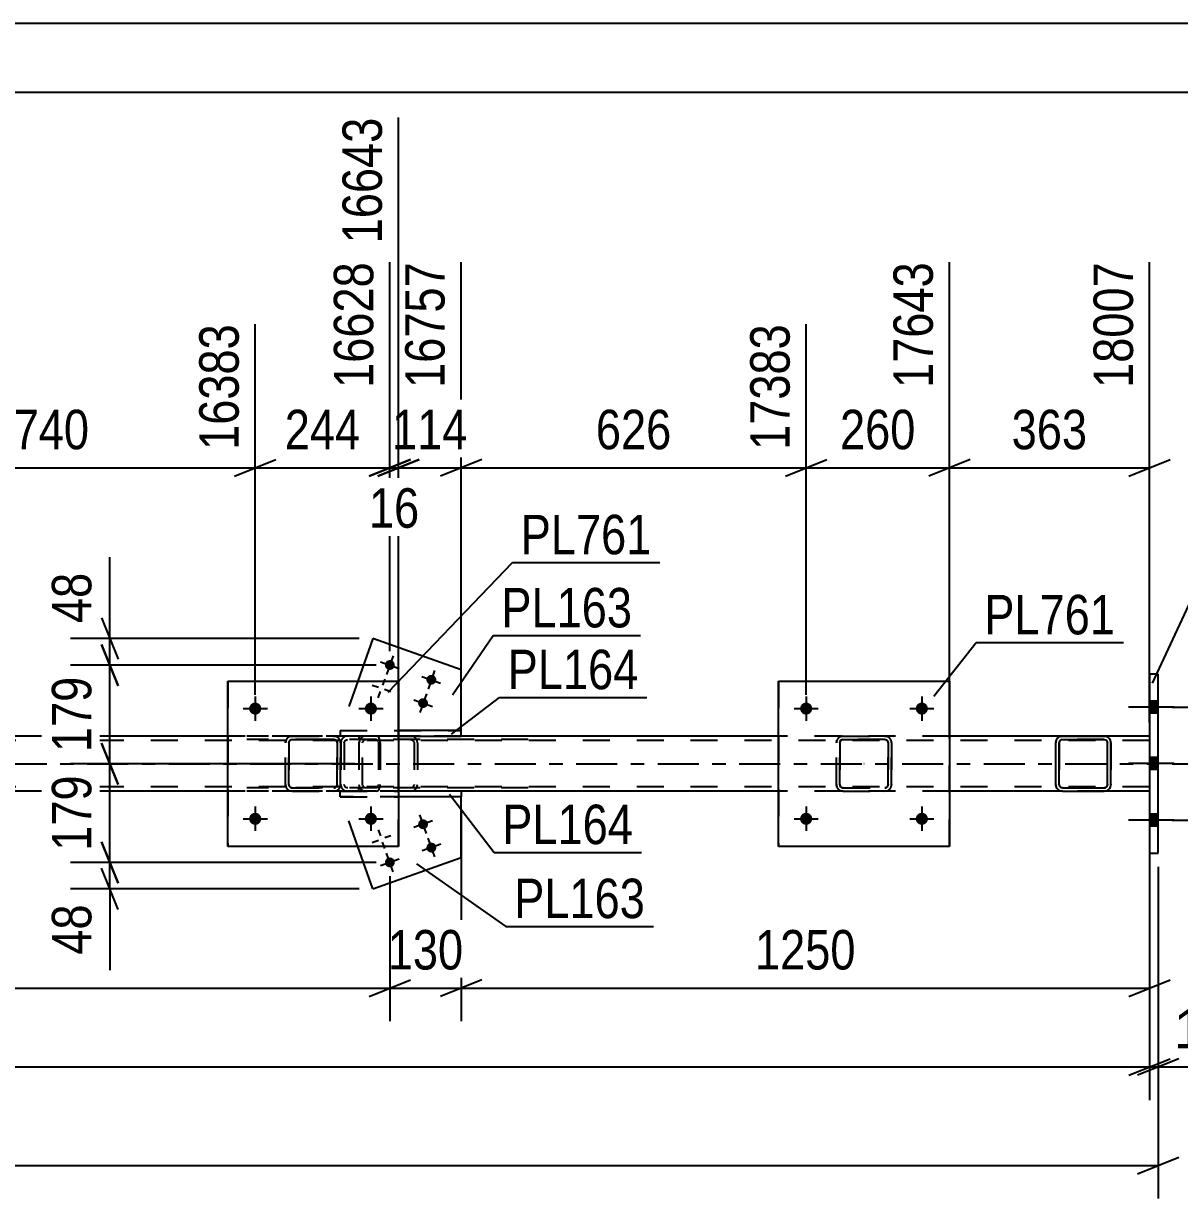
# Model space of a CAD drawing. Header units: millimetres. Extents: x 0 to 841, y 0 to 594.
# Drawn here: x 686.5 to 770.4, y 508.7 to 594 of the extents above; entities that cross this region are included whole.
import ezdxf

# ---------------------------------------------------------------- set-up
doc = ezdxf.new("R2010")
doc.units = ezdxf.units.MM
doc.linetypes.add('DXK_LINE_DOT2', pattern=[3.9198, 1.9599, -1.9599])
doc.linetypes.add('DXK_LINE_DOT3', pattern=[5.9187, 2.979, -0.9799, 0.9799, -0.9799])
doc.styles.add('Arial', font='ARIAL.TTF', dxfattribs={"height": 0.2})
doc.styles.add('Arial Narrow', font='ARIALN.TTF', dxfattribs={"height": 0.2})

# ---------------------------------------------------------------- blocks, each defined once
blk = doc.blocks.new('Unknown-318892572-1113')
at = {"color": 5, "linetype": 'Continuous'}
for p, q in [((841, 594), (0, 594)), ((836, 589), (5, 589))]:
    blk.add_line(p, q, dxfattribs=at)
blk = doc.blocks.new('Part-318892572-6571 - 6435')
at = {"color": 7, "linetype": 'DXK_LINE_DOT2'}
for p, q in [((712.133, 542.25), (702.728, 542.25)), ((712.133, 542.01), (702.728, 542.01)), ((709.567, 541.906), (709.539, 541.77)), ((709.577, 541.954), (709.567, 541.906)), ((709.791, 541.77), (709.81, 541.862)), ((709.81, 541.862), (709.864, 541.94)), ((710.042, 542.25), (709.85, 542.213)), ((709.864, 541.94), (709.946, 541.992)), ((709.946, 541.992), (710.042, 542.01)), ((710.857, 542.25), (710.857, 542.01)), ((712.237, 542.213), (712.133, 542.25)), ((712.133, 542.01), (712.185, 541.992)), ((712.185, 541.992), (712.229, 541.94)), ((712.229, 541.94), (712.258, 541.862)), ((712.325, 542.109), (712.237, 542.213)), ((712.258, 541.862), (712.269, 541.77)), ((712.383, 541.954), (712.325, 542.109)), ((712.404, 541.77), (712.383, 541.954)), ((709.539, 541.77), (709.539, 538.73)), ((709.791, 541.77), (709.791, 538.73)), ((712.269, 541.77), (712.269, 538.73)), ((712.404, 541.77), (712.404, 538.73)), ((712.133, 538.49), (702.728, 538.49)), ((709.539, 538.73), (709.577, 538.546)), ((709.81, 538.638), (709.791, 538.73)), ((709.864, 538.56), (709.81, 538.638)), ((709.946, 538.508), (709.864, 538.56)), ((710.042, 538.49), (709.946, 538.508)), ((710.857, 538.25), (710.857, 538.49)), ((712.185, 538.508), (712.133, 538.49)), ((712.229, 538.56), (712.185, 538.508)), ((712.258, 538.638), (712.229, 538.56)), ((712.269, 538.73), (712.258, 538.638)), ((712.325, 538.39), (712.383, 538.546)), ((712.383, 538.546), (712.404, 538.73)), ((712.133, 538.25), (702.728, 538.25)), ((709.85, 538.286), (710.042, 538.25)), ((712.133, 538.25), (712.237, 538.286)), ((712.237, 538.286), (712.325, 538.39))]:
    blk.add_line(p, q, dxfattribs=at)
for centre, start, end in [((710.027, 541.755), 111.1941, 156.15059), ((710.027, 538.745), 203.84941, 248.8059)]:
    blk.add_arc(centre, 0.492, start, end, dxfattribs=at)
blk = doc.blocks.new('Part-318892572-6577 - 6435')
at = {"color": 7, "linetype": 'DXK_LINE_DOT2'}
for p, q in [((710.886, 541.906), (710.857, 541.77)), ((710.896, 541.954), (710.886, 541.906)), ((711.112, 541.77), (711.132, 541.862)), ((711.132, 541.862), (711.187, 541.94)), ((711.368, 542.25), (711.172, 542.213)), ((711.187, 541.94), (711.27, 541.992)), ((711.27, 541.992), (711.368, 542.01)), ((723.144, 542.25), (711.368, 542.25)), ((723.144, 542.01), (711.368, 542.01)), ((714.798, 542.213), (714.603, 542.25)), ((714.603, 542.01), (714.701, 541.992)), ((714.701, 541.992), (714.784, 541.94)), ((714.784, 541.94), (714.839, 541.862)), ((714.839, 541.862), (714.858, 541.77)), ((715.085, 541.906), (715.075, 541.954)), ((715.114, 541.77), (715.085, 541.906)), ((710.857, 541.77), (710.857, 538.73)), ((711.112, 538.73), (711.112, 541.77)), ((714.858, 541.77), (714.858, 538.73)), ((715.114, 541.77), (715.114, 538.73)), ((710.857, 538.73), (710.896, 538.546)), ((711.132, 538.638), (711.112, 538.73)), ((711.187, 538.56), (711.132, 538.638)), ((711.27, 538.508), (711.187, 538.56)), ((711.368, 538.49), (711.27, 538.508)), ((723.144, 538.49), (711.368, 538.49)), ((714.701, 538.508), (714.603, 538.49)), ((714.784, 538.56), (714.701, 538.508)), ((714.839, 538.638), (714.784, 538.56)), ((714.858, 538.73), (714.839, 538.638)), ((715.075, 538.546), (715.096, 538.645)), ((715.096, 538.645), (715.114, 538.73)), ((711.172, 538.286), (711.368, 538.25)), ((723.144, 538.25), (711.368, 538.25)), ((714.603, 538.25), (714.798, 538.286))]:
    blk.add_line(p, q, dxfattribs=at)
for centre, start, end in [((711.348, 541.749), 110.75832, 155.68004), ((714.622, 541.749), 24.31996, 69.24168), ((711.348, 538.751), 204.31996, 249.24168), ((714.622, 538.751), 290.75832, 335.68004)]:
    blk.add_arc(centre, 0.496, start, end, dxfattribs=at)
blk = doc.blocks.new('Part-318892572-6578 - 6435')
at = {"color": 7, "linetype": 'DXK_LINE_DOT2'}
for p, q in [((745.525, 541.77), (745.562, 541.954)), ((745.566, 541.953), (745.53, 541.769)), ((745.783, 541.862), (745.765, 541.77)), ((745.77, 541.769), (745.788, 541.861)), ((745.835, 541.94), (745.783, 541.862)), ((745.788, 541.861), (745.84, 541.939)), ((745.821, 542.213), (746.005, 542.25)), ((746.01, 542.249), (745.826, 542.212)), ((745.913, 541.992), (745.835, 541.94)), ((745.84, 541.939), (745.918, 541.991)), ((746.005, 542.01), (745.913, 541.992)), ((745.918, 541.991), (746.01, 542.009)), ((746.01, 542.249), (746.005, 542.25)), ((746.005, 542.25), (749.045, 542.25)), ((746.005, 542.01), (746.01, 542.009)), ((749.045, 542.01), (746.005, 542.01)), ((746.01, 542.249), (749.05, 542.249)), ((746.01, 542.009), (749.05, 542.009)), ((749.045, 542.25), (749.05, 542.249)), ((749.045, 542.25), (749.229, 542.213)), ((749.05, 542.009), (749.045, 542.01)), ((749.137, 541.992), (749.045, 542.01)), ((749.233, 542.212), (749.05, 542.249)), ((749.05, 542.009), (749.142, 541.991)), ((749.137, 541.992), (749.142, 541.991)), ((749.215, 541.94), (749.137, 541.992)), ((749.142, 541.991), (749.219, 541.939)), ((749.267, 541.862), (749.215, 541.94)), ((749.219, 541.939), (749.272, 541.861)), ((749.285, 541.77), (749.267, 541.862)), ((749.272, 541.861), (749.29, 541.769)), ((749.489, 541.954), (749.525, 541.77)), ((749.53, 541.769), (749.493, 541.953)), ((745.525, 541.77), (745.53, 541.769)), ((745.525, 538.73), (745.525, 541.77)), ((745.53, 538.729), (745.53, 541.769)), ((745.77, 541.769), (745.765, 541.77)), ((745.765, 541.77), (745.765, 538.73)), ((745.77, 538.729), (745.77, 541.769)), ((749.29, 541.769), (749.285, 541.77)), ((749.285, 541.77), (749.285, 538.73)), ((749.29, 538.729), (749.29, 541.769)), ((749.53, 541.769), (749.525, 541.77)), ((749.525, 541.77), (749.525, 538.73)), ((749.53, 538.729), (749.53, 541.769)), ((745.53, 538.729), (745.525, 538.73)), ((745.562, 538.546), (745.525, 538.73)), ((745.53, 538.729), (745.566, 538.545)), ((745.765, 538.73), (745.77, 538.729)), ((745.765, 538.73), (745.783, 538.638)), ((745.788, 538.637), (745.77, 538.729)), ((745.783, 538.638), (745.835, 538.56)), ((745.84, 538.559), (745.788, 538.637)), ((745.835, 538.56), (745.913, 538.508)), ((745.918, 538.507), (745.84, 538.559)), ((745.913, 538.508), (746.005, 538.49)), ((746.01, 538.489), (745.918, 538.507)), ((746.01, 538.489), (746.005, 538.49)), ((746.005, 538.49), (749.045, 538.49)), ((746.01, 538.489), (749.05, 538.489)), ((749.045, 538.49), (749.137, 538.508)), ((749.045, 538.49), (749.05, 538.489)), ((749.142, 538.507), (749.05, 538.489)), ((749.137, 538.508), (749.215, 538.56)), ((749.219, 538.559), (749.142, 538.507)), ((749.215, 538.56), (749.267, 538.638)), ((749.272, 538.637), (749.219, 538.559)), ((749.267, 538.638), (749.285, 538.73)), ((749.29, 538.729), (749.272, 538.637)), ((749.285, 538.73), (749.29, 538.729)), ((749.525, 538.73), (749.489, 538.546)), ((749.493, 538.545), (749.53, 538.729)), ((749.525, 538.73), (749.53, 538.729)), ((745.821, 538.286), (745.826, 538.285)), ((746.005, 538.25), (745.821, 538.286)), ((745.826, 538.285), (746.01, 538.249)), ((746.01, 538.249), (746.005, 538.25)), ((746.005, 538.25), (749.045, 538.25)), ((746.01, 538.249), (749.05, 538.249)), ((749.229, 538.286), (749.045, 538.25)), ((749.045, 538.25), (749.05, 538.249)), ((749.05, 538.249), (749.233, 538.285))]:
    blk.add_line(p, q, dxfattribs=at)
at = {"color": 7, "linetype": 'DXK_LINE_DOT3'}
blk.add_line((747.533, 540.248), (747.522, 540.251), dxfattribs=at)
at = {"color": 7, "linetype": 'DXK_LINE_DOT2'}
for centre, start, end in [((746.005, 541.77), 112.5, 157.5), ((746.01, 541.769), 112.5, 157.5), ((749.045, 541.77), 22.5, 67.49999), ((749.05, 541.769), 22.5, 67.49999), ((746.005, 538.73), 202.5, 247.49999), ((746.01, 538.729), 202.5, 247.49999), ((749.045, 538.73), 292.5, 337.5), ((749.05, 538.729), 292.5, 337.5)]:
    blk.add_arc(centre, 0.48, start, end, dxfattribs=at)
blk = doc.blocks.new('Part-318892572-6699 - 6435')
at = {"color": 7, "linetype": 'DXK_LINE_DOT2'}
for p, q in [((709.499, 537.85), (709.499, 538.25)), ((709.499, 538.25), (713.725, 538.25)), ((709.499, 537.85), (713.725, 537.85))]:
    blk.add_line(p, q, dxfattribs=at)
at = {"color": 2, "linetype": 'Continuous'}
for p, q in [((718.281, 538.25), (713.725, 538.25)), ((718.281, 537.85), (713.725, 537.85)), ((718.281, 538.25), (718.281, 537.85))]:
    blk.add_line(p, q, dxfattribs=at)
blk = doc.blocks.new('Bolt-318892572-6461 - 6435')
at = {"linetype": 'Continuous'}
for points in [[(742.89, 544.25), (742.9, 544.341), (742.928, 544.429), (742.974, 544.508), (743.036, 544.577), (743.11, 544.631), (743.194, 544.668), (743.284, 544.687), (743.376, 544.687), (743.466, 544.668), (743.55, 544.631), (743.624, 544.577), (743.686, 544.508), (743.732, 544.429), (743.76, 544.341), (743.77, 544.25), (743.76, 544.158), (743.732, 544.071), (743.686, 543.991), (743.624, 543.923), (743.55, 543.869), (743.466, 543.831), (743.376, 543.812), (743.284, 543.812), (743.194, 543.831), (743.11, 543.869), (743.035, 543.923), (742.974, 543.991), (742.928, 544.071), (742.9, 544.158)], [(751.29, 544.25), (751.3, 544.341), (751.328, 544.429), (751.374, 544.508), (751.436, 544.577), (751.51, 544.631), (751.594, 544.668), (751.684, 544.687), (751.776, 544.687), (751.866, 544.668), (751.95, 544.631), (752.024, 544.577), (752.086, 544.508), (752.132, 544.429), (752.16, 544.341), (752.17, 544.25), (752.16, 544.158), (752.132, 544.071), (752.086, 543.991), (752.024, 543.923), (751.95, 543.869), (751.866, 543.831), (751.776, 543.812), (751.684, 543.812), (751.594, 543.831), (751.51, 543.869), (751.435, 543.923), (751.374, 543.991), (751.328, 544.071), (751.3, 544.158)]]:
    blk.add_hatch(color=1, dxfattribs=at).paths.add_polyline_path(points)
at = {"color": 1, "linetype": 'Continuous'}
for p, q in [((743.33, 545.13), (743.33, 543.37)), ((751.73, 545.13), (751.73, 543.37)), ((742.45, 544.25), (744.21, 544.25)), ((750.85, 544.25), (752.61, 544.25))]:
    blk.add_line(p, q, dxfattribs=at)
blk = doc.blocks.new('Bolt-318892572-6462 - 6435')
at = {"linetype": 'Continuous'}
for points in [[(742.89, 536.25), (742.9, 536.341), (742.928, 536.429), (742.974, 536.508), (743.036, 536.577), (743.11, 536.631), (743.194, 536.668), (743.284, 536.687), (743.376, 536.687), (743.466, 536.668), (743.55, 536.631), (743.624, 536.577), (743.686, 536.508), (743.732, 536.429), (743.76, 536.341), (743.77, 536.25), (743.76, 536.158), (743.732, 536.071), (743.686, 535.991), (743.624, 535.923), (743.55, 535.869), (743.466, 535.831), (743.376, 535.812), (743.284, 535.812), (743.194, 535.831), (743.11, 535.869), (743.035, 535.923), (742.974, 535.991), (742.928, 536.071), (742.9, 536.158)], [(751.29, 536.25), (751.3, 536.341), (751.328, 536.429), (751.374, 536.508), (751.436, 536.577), (751.51, 536.631), (751.594, 536.668), (751.684, 536.687), (751.776, 536.687), (751.866, 536.668), (751.95, 536.631), (752.024, 536.577), (752.086, 536.508), (752.132, 536.429), (752.16, 536.341), (752.17, 536.25), (752.16, 536.158), (752.132, 536.071), (752.086, 535.991), (752.024, 535.923), (751.95, 535.869), (751.866, 535.831), (751.776, 535.812), (751.684, 535.812), (751.594, 535.831), (751.51, 535.869), (751.435, 535.923), (751.374, 535.991), (751.328, 536.071), (751.3, 536.158)]]:
    blk.add_hatch(color=1, dxfattribs=at).paths.add_polyline_path(points)
at = {"color": 1, "linetype": 'Continuous'}
for p, q in [((743.33, 537.13), (743.33, 535.37)), ((751.73, 537.13), (751.73, 535.37)), ((742.45, 536.25), (744.21, 536.25)), ((750.85, 536.25), (752.61, 536.25))]:
    blk.add_line(p, q, dxfattribs=at)
blk = doc.blocks.new('Bolt-318892572-6463 - 6435')
at = {"linetype": 'Continuous'}
for points in [[(702.885, 544.25), (702.894, 544.341), (702.923, 544.429), (702.969, 544.508), (703.03, 544.577), (703.105, 544.631), (703.189, 544.668), (703.279, 544.687), (703.371, 544.687), (703.461, 544.668), (703.545, 544.631), (703.619, 544.577), (703.681, 544.508), (703.727, 544.429), (703.755, 544.341), (703.765, 544.25), (703.755, 544.158), (703.727, 544.071), (703.681, 543.991), (703.619, 543.923), (703.545, 543.869), (703.461, 543.831), (703.371, 543.812), (703.279, 543.812), (703.189, 543.831), (703.105, 543.869), (703.03, 543.923), (702.969, 543.991), (702.923, 544.071), (702.894, 544.158)], [(711.285, 544.25), (711.294, 544.341), (711.323, 544.429), (711.369, 544.508), (711.43, 544.577), (711.505, 544.631), (711.589, 544.668), (711.679, 544.687), (711.771, 544.687), (711.861, 544.668), (711.945, 544.631), (712.019, 544.577), (712.081, 544.508), (712.127, 544.429), (712.155, 544.341), (712.165, 544.25), (712.155, 544.158), (712.127, 544.071), (712.081, 543.991), (712.019, 543.923), (711.945, 543.869), (711.861, 543.831), (711.771, 543.812), (711.679, 543.812), (711.589, 543.831), (711.505, 543.869), (711.43, 543.923), (711.369, 543.991), (711.323, 544.071), (711.294, 544.158)]]:
    blk.add_hatch(color=1, dxfattribs=at).paths.add_polyline_path(points)
at = {"color": 1, "linetype": 'Continuous'}
for p, q in [((703.325, 545.13), (703.325, 543.37)), ((711.725, 545.13), (711.725, 543.37)), ((702.445, 544.25), (704.205, 544.25)), ((710.845, 544.25), (712.605, 544.25))]:
    blk.add_line(p, q, dxfattribs=at)
blk = doc.blocks.new('Bolt-318892572-6464 - 6435')
at = {"linetype": 'Continuous'}
for points in [[(702.885, 536.25), (702.894, 536.341), (702.923, 536.429), (702.969, 536.508), (703.03, 536.577), (703.105, 536.631), (703.189, 536.668), (703.279, 536.687), (703.371, 536.687), (703.461, 536.668), (703.545, 536.631), (703.619, 536.577), (703.681, 536.508), (703.727, 536.429), (703.755, 536.341), (703.765, 536.25), (703.755, 536.158), (703.727, 536.071), (703.681, 535.991), (703.619, 535.923), (703.545, 535.869), (703.461, 535.831), (703.371, 535.812), (703.279, 535.812), (703.189, 535.831), (703.105, 535.869), (703.03, 535.923), (702.969, 535.991), (702.923, 536.071), (702.894, 536.158)], [(711.285, 536.25), (711.294, 536.341), (711.323, 536.429), (711.369, 536.508), (711.43, 536.577), (711.505, 536.631), (711.589, 536.668), (711.679, 536.687), (711.771, 536.687), (711.861, 536.668), (711.945, 536.631), (712.019, 536.577), (712.081, 536.508), (712.127, 536.429), (712.155, 536.341), (712.165, 536.25), (712.155, 536.158), (712.127, 536.071), (712.081, 535.991), (712.019, 535.923), (711.945, 535.869), (711.861, 535.831), (711.771, 535.812), (711.679, 535.812), (711.589, 535.831), (711.505, 535.869), (711.43, 535.923), (711.369, 535.991), (711.323, 536.071), (711.294, 536.158)]]:
    blk.add_hatch(color=1, dxfattribs=at).paths.add_polyline_path(points)
at = {"color": 1, "linetype": 'Continuous'}
for p, q in [((703.325, 537.13), (703.325, 535.37)), ((711.725, 537.13), (711.725, 535.37)), ((702.445, 536.25), (704.205, 536.25)), ((710.845, 536.25), (712.605, 536.25))]:
    blk.add_line(p, q, dxfattribs=at)
blk = doc.blocks.new('Bolt-318892572-6471 - 6435')
at = {"linetype": 'Continuous'}
for points in [[(768.902, 543.91), (768.902, 544.79), (768.262, 544.79), (768.262, 543.91)], [(768.902, 543.91), (768.902, 544.79), (768.262, 544.79), (768.262, 543.91)], [(768.902, 543.91), (768.902, 544.79), (768.262, 544.79), (768.262, 543.91)], [(768.902, 539.83), (768.902, 540.71), (768.262, 540.71), (768.262, 539.83)], [(768.902, 539.83), (768.902, 540.71), (768.262, 540.71), (768.262, 539.83)], [(768.902, 535.71), (768.902, 536.59), (768.262, 536.59), (768.262, 535.71)], [(768.902, 535.71), (768.902, 536.59), (768.262, 536.59), (768.262, 535.71)], [(768.902, 535.71), (768.902, 536.59), (768.262, 536.59), (768.262, 535.71)]]:
    blk.add_hatch(color=1, dxfattribs=at).paths.add_polyline_path(points)
at = {"color": 1, "linetype": 'Continuous'}
for p, q in [((768.902, 544.79), (768.262, 544.79)), ((768.902, 544.79), (768.262, 544.79)), ((768.902, 544.79), (768.262, 544.79)), ((770.062, 544.35), (766.742, 544.35)), ((770.062, 544.35), (766.742, 544.35)), ((770.062, 544.35), (766.742, 544.35)), ((768.902, 543.91), (768.262, 543.91)), ((768.902, 543.91), (768.262, 543.91)), ((768.902, 543.91), (768.262, 543.91)), ((770.062, 540.27), (766.742, 540.27)), ((770.062, 540.27), (766.742, 540.27)), ((768.902, 540.71), (768.262, 540.71)), ((768.902, 540.71), (768.262, 540.71)), ((768.902, 539.83), (768.262, 539.83)), ((768.902, 539.83), (768.262, 539.83)), ((770.062, 536.15), (766.742, 536.15)), ((770.062, 536.15), (766.742, 536.15)), ((770.062, 536.15), (766.742, 536.15)), ((768.902, 536.59), (768.262, 536.59)), ((768.902, 536.59), (768.262, 536.59)), ((768.902, 536.59), (768.262, 536.59)), ((768.902, 535.71), (768.262, 535.71)), ((768.902, 535.71), (768.262, 535.71)), ((768.902, 535.71), (768.262, 535.71))]:
    blk.add_line(p, q, dxfattribs=at)
blk = doc.blocks.new('Part-318892572-6485 - 6435')
at = {"color": 2, "linetype": 'Continuous'}
for p, q in [((761.452, 541.77), (761.489, 541.954)), ((761.494, 541.953), (761.457, 541.769)), ((761.697, 541.769), (761.716, 541.861)), ((761.716, 541.861), (761.768, 541.939)), ((761.749, 542.213), (761.932, 542.25)), ((761.937, 542.249), (761.754, 542.212)), ((761.768, 541.939), (761.846, 541.991)), ((761.846, 541.991), (761.937, 542.009)), ((761.937, 542.249), (761.932, 542.25)), ((761.932, 542.25), (764.972, 542.25)), ((761.937, 542.249), (764.977, 542.249)), ((761.937, 542.009), (764.977, 542.009)), ((764.972, 542.25), (764.977, 542.249)), ((764.972, 542.25), (764.977, 542.249)), ((765.161, 542.212), (764.977, 542.249)), ((764.977, 542.009), (765.069, 541.991)), ((765.142, 541.94), (765.064, 541.992)), ((765.069, 541.991), (765.147, 541.939)), ((765.194, 541.862), (765.142, 541.94)), ((765.147, 541.939), (765.199, 541.861)), ((765.212, 541.77), (765.194, 541.862)), ((765.199, 541.861), (765.217, 541.769)), ((765.457, 541.769), (765.421, 541.953)), ((761.452, 541.77), (761.457, 541.769)), ((761.453, 538.73), (761.452, 541.77)), ((761.457, 538.729), (761.457, 541.769)), ((761.697, 538.729), (761.697, 541.769)), ((765.212, 541.77), (765.217, 541.769)), ((765.212, 541.614), (765.212, 541.77)), ((765.213, 538.89), (765.212, 541.61)), ((765.217, 538.729), (765.217, 541.769)), ((765.457, 538.729), (765.457, 541.769)), ((761.457, 538.729), (761.453, 538.73)), ((761.489, 538.546), (761.453, 538.73)), ((761.457, 538.729), (761.494, 538.545)), ((761.716, 538.637), (761.697, 538.729)), ((761.768, 538.559), (761.716, 538.637)), ((761.846, 538.507), (761.768, 538.559)), ((761.937, 538.489), (761.846, 538.507)), ((761.933, 538.49), (764.973, 538.49)), ((761.937, 538.489), (764.977, 538.489)), ((764.973, 538.49), (765.064, 538.508)), ((764.973, 538.49), (764.977, 538.489)), ((765.069, 538.507), (764.977, 538.489)), ((765.064, 538.508), (765.142, 538.56)), ((765.147, 538.559), (765.069, 538.507)), ((765.142, 538.56), (765.194, 538.638)), ((765.199, 538.637), (765.147, 538.559)), ((765.194, 538.638), (765.213, 538.73)), ((765.217, 538.729), (765.199, 538.637)), ((765.213, 538.73), (765.213, 538.885)), ((765.213, 538.73), (765.217, 538.729)), ((765.421, 538.545), (765.457, 538.729)), ((761.749, 538.286), (761.754, 538.285)), ((761.754, 538.285), (761.749, 538.286)), ((761.754, 538.285), (761.937, 538.249)), ((761.937, 538.249), (764.977, 538.249)), ((764.977, 538.249), (765.161, 538.285))]:
    blk.add_line(p, q, dxfattribs=at)
at = {"color": 7, "linetype": 'DXK_LINE_DOT2'}
for p, q in [((761.711, 541.862), (761.692, 541.77)), ((761.763, 541.94), (761.711, 541.862)), ((761.841, 541.992), (761.763, 541.94)), ((761.932, 542.01), (761.841, 541.992)), ((761.932, 542.01), (761.937, 542.009)), ((764.972, 542.01), (761.932, 542.01)), ((764.977, 542.009), (764.972, 542.01)), ((764.977, 542.009), (764.972, 542.01)), ((764.977, 542.249), (765.156, 542.213)), ((765.064, 541.992), (765.069, 541.991)), ((765.416, 541.954), (765.452, 541.77)), ((761.697, 541.769), (761.692, 541.77)), ((761.692, 541.77), (761.693, 538.73)), ((765.212, 541.61), (765.212, 541.614)), ((765.457, 541.769), (765.452, 541.77)), ((765.452, 541.77), (765.453, 538.73)), ((761.693, 538.73), (761.697, 538.729)), ((761.693, 538.73), (761.711, 538.638)), ((761.711, 538.638), (761.763, 538.56)), ((761.763, 538.56), (761.841, 538.508)), ((761.841, 538.508), (761.846, 538.507)), ((761.937, 538.489), (761.933, 538.49)), ((765.213, 538.885), (765.213, 538.89)), ((765.453, 538.73), (765.416, 538.546)), ((765.453, 538.73), (765.457, 538.729)), ((761.933, 538.25), (761.754, 538.285)), ((761.937, 538.249), (761.933, 538.25)), ((761.933, 538.25), (764.973, 538.25)), ((765.156, 538.286), (764.973, 538.25)), ((764.973, 538.25), (764.977, 538.249))]:
    blk.add_line(p, q, dxfattribs=at)
at = {"color": 2, "linetype": 'Continuous'}
for centre, start, end in [((761.932, 541.77), 112.50065, 157.50065), ((761.937, 541.769), 112.50065, 157.50065), ((764.977, 541.769), 22.50064, 67.50064), ((761.933, 538.73), 202.50064, 247.50064), ((761.937, 538.729), 202.50064, 247.50064), ((764.977, 538.729), 292.50065, 337.50065)]:
    blk.add_arc(centre, 0.48, start, end, dxfattribs=at)
at = {"color": 7, "linetype": 'DXK_LINE_DOT2'}
for centre, start, end in [((764.972, 541.77), 22.50064, 67.50064), ((764.973, 538.73), 292.50065, 337.50065)]:
    blk.add_arc(centre, 0.48, start, end, dxfattribs=at)
blk = doc.blocks.new('Part-318892572-6492 - 6435')
at = {"color": 7, "linetype": 'DXK_LINE_DOT2'}
for p, q in [((768.262, 541.93), (93.333, 541.93)), ((718.277, 542.25), (701.325, 542.25)), ((753.73, 542.25), (741.33, 542.25)), ((768.262, 542.25), (768.262, 538.25)), ((768.262, 538.57), (93.333, 538.57)), ((718.281, 538.25), (701.325, 538.25)), ((753.73, 538.25), (741.33, 538.25)), ((764.982, 538.25), (761.932, 538.25))]:
    blk.add_line(p, q, dxfattribs=at)
at = {"color": 2, "linetype": 'Continuous'}
for p, q in [((701.325, 542.25), (673.725, 542.25)), ((741.33, 542.25), (718.277, 542.25)), ((768.262, 542.25), (753.73, 542.25)), ((701.325, 538.25), (673.725, 538.25)), ((741.33, 538.25), (718.281, 538.25)), ((761.932, 538.25), (753.73, 538.25)), ((768.262, 538.25), (764.982, 538.25))]:
    blk.add_line(p, q, dxfattribs=at)
at = {"color": 7, "linetype": 'DXK_LINE_DOT3'}
blk.add_line((93.333, 540.25), (768.262, 540.25), dxfattribs=at)
blk = doc.blocks.new('Part-318892572-6715 - 6435')
at = {"color": 2, "linetype": 'Continuous'}
for p, q in [((711.868, 549.335), (710.774, 546.249)), ((718.277, 547.063), (711.868, 549.335)), ((718.277, 542.65), (718.277, 547.063))]:
    blk.add_line(p, q, dxfattribs=at)
at = {"color": 7, "linetype": 'DXK_LINE_DOT2'}
for p, q in [((710.774, 546.249), (709.498, 542.65)), ((709.498, 542.65), (718.277, 542.65))]:
    blk.add_line(p, q, dxfattribs=at)
blk = doc.blocks.new('Part-318892572-6565 - 6435')
at = {"color": 2, "linetype": 'Continuous'}
for p, q in [((768.902, 546.75), (768.262, 546.75)), ((768.262, 546.75), (768.262, 533.75)), ((768.902, 533.75), (768.902, 546.75)), ((768.262, 533.75), (768.902, 533.75))]:
    blk.add_line(p, q, dxfattribs=at)
blk = doc.blocks.new('Part-318892572-6600 - 6435')
at = {"color": 7, "linetype": 'DXK_LINE_DOT2'}
for p, q in [((705.52, 541.77), (705.556, 541.954)), ((705.561, 541.953), (705.525, 541.769)), ((705.778, 541.862), (705.76, 541.77)), ((705.765, 541.769), (705.783, 541.861)), ((705.83, 541.94), (705.778, 541.862)), ((705.783, 541.861), (705.835, 541.939)), ((705.816, 542.213), (706, 542.25)), ((706.005, 542.249), (705.821, 542.212)), ((705.908, 541.992), (705.83, 541.94)), ((705.835, 541.939), (705.913, 541.991)), ((706, 542.01), (705.908, 541.992)), ((705.913, 541.991), (706.005, 542.009)), ((706.005, 542.249), (706, 542.25)), ((706, 542.25), (709.04, 542.25)), ((706, 542.01), (706.005, 542.009)), ((709.04, 542.01), (706, 542.01)), ((706.005, 542.249), (709.045, 542.249)), ((706.005, 542.009), (709.045, 542.009)), ((709.04, 542.25), (709.045, 542.249)), ((709.04, 542.25), (709.224, 542.213)), ((709.045, 542.009), (709.04, 542.01)), ((709.132, 541.992), (709.04, 542.01)), ((709.228, 542.212), (709.045, 542.249)), ((709.045, 542.009), (709.136, 541.991)), ((709.132, 541.992), (709.136, 541.991)), ((709.21, 541.94), (709.132, 541.992)), ((709.136, 541.991), (709.214, 541.939)), ((709.262, 541.862), (709.21, 541.94)), ((709.214, 541.939), (709.266, 541.861)), ((709.28, 541.77), (709.262, 541.862)), ((709.266, 541.861), (709.285, 541.769)), ((709.483, 541.954), (709.52, 541.77)), ((709.525, 541.769), (709.488, 541.953)), ((705.52, 541.77), (705.525, 541.769)), ((705.52, 538.73), (705.52, 541.77)), ((705.525, 538.729), (705.525, 541.769)), ((705.765, 541.769), (705.76, 541.77)), ((705.76, 541.77), (705.76, 538.73)), ((705.765, 538.729), (705.765, 541.769)), ((709.285, 541.769), (709.28, 541.77)), ((709.28, 541.77), (709.28, 538.73)), ((709.285, 538.729), (709.285, 541.769)), ((709.525, 541.769), (709.52, 541.77)), ((709.52, 541.77), (709.52, 538.73)), ((709.525, 538.729), (709.525, 541.769)), ((705.525, 538.729), (705.52, 538.73)), ((705.556, 538.546), (705.52, 538.73)), ((705.525, 538.729), (705.561, 538.545)), ((705.76, 538.73), (705.765, 538.729)), ((705.76, 538.73), (705.778, 538.638)), ((705.783, 538.637), (705.765, 538.729)), ((705.778, 538.638), (705.83, 538.56)), ((705.835, 538.559), (705.783, 538.637)), ((705.83, 538.56), (705.908, 538.508)), ((705.913, 538.507), (705.835, 538.559)), ((705.908, 538.508), (706, 538.49)), ((706.005, 538.489), (705.913, 538.507)), ((706.005, 538.489), (706, 538.49)), ((706, 538.49), (709.04, 538.49)), ((706.005, 538.489), (709.045, 538.489)), ((709.04, 538.49), (709.132, 538.508)), ((709.04, 538.49), (709.045, 538.489)), ((709.136, 538.507), (709.045, 538.489)), ((709.132, 538.508), (709.21, 538.56)), ((709.214, 538.559), (709.136, 538.507)), ((709.21, 538.56), (709.262, 538.638)), ((709.266, 538.637), (709.214, 538.559)), ((709.262, 538.638), (709.28, 538.73)), ((709.285, 538.729), (709.266, 538.637)), ((709.28, 538.73), (709.285, 538.729)), ((709.52, 538.73), (709.483, 538.546)), ((709.488, 538.545), (709.525, 538.729)), ((709.52, 538.73), (709.525, 538.729)), ((705.816, 538.286), (705.821, 538.285)), ((706, 538.25), (705.816, 538.286)), ((705.821, 538.285), (706.005, 538.249)), ((706.005, 538.249), (706, 538.25)), ((706, 538.25), (709.04, 538.25)), ((706.005, 538.249), (709.045, 538.249)), ((709.224, 538.286), (709.04, 538.25)), ((709.04, 538.25), (709.045, 538.249)), ((709.045, 538.249), (709.228, 538.285))]:
    blk.add_line(p, q, dxfattribs=at)
at = {"color": 7, "linetype": 'DXK_LINE_DOT3'}
blk.add_line((707.528, 540.248), (707.517, 540.251), dxfattribs=at)
at = {"color": 7, "linetype": 'DXK_LINE_DOT2'}
for centre, start, end in [((706, 541.77), 112.5, 157.5), ((706.005, 541.769), 112.5, 157.5), ((709.04, 541.77), 22.5, 67.49999), ((709.045, 541.769), 22.5, 67.49999), ((706, 538.73), 202.5, 247.49999), ((706.005, 538.729), 202.5, 247.49999), ((709.04, 538.73), 292.5, 337.5), ((709.045, 538.729), 292.5, 337.5)]:
    blk.add_arc(centre, 0.48, start, end, dxfattribs=at)
blk = doc.blocks.new('Part-318892572-6605 - 6435')
at = {"color": 2, "linetype": 'Continuous'}
for p, q in [((701.325, 534.249), (701.325, 546.249)), ((701.325, 546.249), (701.325, 546.249)), ((701.325, 546.249), (713.725, 546.249)), ((713.725, 546.249), (713.725, 534.249)), ((701.325, 534.249), (701.325, 534.249)), ((713.725, 534.249), (701.325, 534.249))]:
    blk.add_line(p, q, dxfattribs=at)
at = {"color": 7, "linetype": 'DXK_LINE_DOT2'}
for p, q in [((701.325, 546.249), (701.325, 534.249)), ((701.325, 546.249), (701.325, 546.249)), ((713.725, 534.249), (713.725, 546.249)), ((701.325, 534.249), (701.325, 534.249))]:
    blk.add_line(p, q, dxfattribs=at)
blk = doc.blocks.new('Part-318892572-6651 - 6435')
at = {"color": 2, "linetype": 'Continuous'}
for p, q in [((741.33, 534.249), (741.33, 546.249)), ((741.33, 546.249), (741.33, 546.249)), ((741.33, 546.249), (753.73, 546.249)), ((753.73, 546.249), (753.73, 534.249)), ((741.33, 534.249), (741.33, 534.249)), ((753.73, 534.249), (741.33, 534.249))]:
    blk.add_line(p, q, dxfattribs=at)
at = {"color": 7, "linetype": 'DXK_LINE_DOT2'}
for p, q in [((741.33, 546.249), (741.33, 534.249)), ((741.33, 546.249), (741.33, 546.249)), ((753.73, 534.249), (753.73, 546.249)), ((741.33, 534.249), (741.33, 534.249))]:
    blk.add_line(p, q, dxfattribs=at)
blk = doc.blocks.new('Bolt-318892572-6694 - 6435')
at = {"linetype": 'Continuous'}
for points in [[(715.175, 535.73, -1), (715.854, 535.971, -1)], [(715.778, 534.034, -1), (716.456, 534.275, -1)], [(712.762, 532.963, -1), (713.44, 533.204, -1)]]:
    blk.add_hatch(color=1, dxfattribs=at).paths.add_polyline_path(points)
at = {"color": 1, "linetype": 'Continuous'}
for p, q in [((716.193, 536.092), (714.836, 535.61)), ((715.755, 535.172), (715.274, 536.529)), ((712.258, 535.459), (712.419, 535.007)), ((713.178, 535.021), (712.726, 534.86)), ((711.82, 534.539), (712.272, 534.7)), ((712.74, 534.102), (712.579, 534.553)), ((716.795, 534.395), (715.438, 533.913)), ((716.358, 533.476), (715.876, 534.833)), ((713.78, 533.325), (712.423, 532.843)), ((713.342, 532.405), (712.86, 533.762))]:
    blk.add_line(p, q, dxfattribs=at)
blk = doc.blocks.new('Part-318892572-6704 - 6435')
at = {"color": 7, "linetype": 'DXK_LINE_DOT2'}
for p in [(718.281, 537.85), (710.778, 534.249)]:
    blk.add_line(p, (709.499, 537.85), dxfattribs=at)
at = {"color": 2, "linetype": 'Continuous'}
for p, q in [((718.281, 533.437), (718.281, 537.85)), ((711.873, 531.162), (710.778, 534.249)), ((711.873, 531.162), (718.281, 533.437))]:
    blk.add_line(p, q, dxfattribs=at)
blk = doc.blocks.new('Bolt-318892572-6705 - 6435')
at = {"linetype": 'Continuous'}
for points in [[(713.436, 547.294, -1), (712.757, 547.535, -1)], [(716.452, 546.225, -1), (715.774, 546.465, -1)], [(715.851, 544.528, -1), (715.172, 544.769, -1)]]:
    blk.add_hatch(color=1, dxfattribs=at).paths.add_polyline_path(points)
at = {"color": 1, "linetype": 'Continuous'}
for p, q in [((713.337, 548.093), (712.856, 546.736)), ((712.418, 547.655), (713.775, 547.174)), ((716.353, 547.024), (715.872, 545.667)), ((712.736, 546.396), (712.576, 545.944)), ((715.434, 546.586), (716.791, 546.105)), ((711.817, 545.958), (712.269, 545.798)), ((712.255, 545.039), (712.415, 545.491)), ((713.174, 545.477), (712.722, 545.637)), ((715.752, 545.327), (715.271, 543.97)), ((714.833, 544.889), (716.19, 544.408))]:
    blk.add_line(p, q, dxfattribs=at)
blk = doc.blocks.new('Part-318892572-6710 - 6435')
at = {"color": 7, "linetype": 'DXK_LINE_DOT2'}
for p, q in [((709.498, 542.65), (709.498, 542.25)), ((709.498, 542.65), (713.725, 542.65)), ((713.725, 542.25), (709.498, 542.25))]:
    blk.add_line(p, q, dxfattribs=at)
at = {"color": 2, "linetype": 'Continuous'}
for p, q in [((718.277, 542.65), (713.725, 542.65)), ((713.725, 542.25), (718.277, 542.25)), ((718.277, 542.25), (718.277, 542.65))]:
    blk.add_line(p, q, dxfattribs=at)
blk = doc.blocks.new('StraightDimension-318892572-7505 - 6435')
at = {"color": 7, "linetype": 'Continuous'}
for p, q in [((718.281, 536.85), (718.281, 521.556)), ((768.262, 537.25), (768.262, 521.556)), ((719.781, 524.556), (716.781, 523.356)), ((718.281, 523.956), (768.262, 523.956)), ((766.762, 523.356), (769.762, 524.556))]:
    blk.add_line(p, q, dxfattribs=at)
at = {"color": 0}
blk.add_wipeout([(747.528, 524.706), (747.528, 528.906), (739.015, 528.906), (739.015, 524.706)], dxfattribs=at)
at = {"color": 3, "style": 'Arial Narrow'}
blk.add_text('1250', height=2.8633, dxfattribs=at).set_placement((739.615, 525.306))
blk = doc.blocks.new('StraightDimension-318892572-7513 - 6435')
at = {"color": 7, "linetype": 'Continuous'}
for p, q in [((718.281, 536.85), (718.281, 521.556)), ((713.101, 532.084), (713.101, 521.556)), ((711.601, 523.356), (714.601, 524.556)), ((713.101, 523.956), (718.281, 523.956)), ((719.781, 524.556), (716.781, 523.356))]:
    blk.add_line(p, q, dxfattribs=at)
at = {"color": 0}
blk.add_wipeout([(719.034, 524.706), (719.034, 528.906), (712.349, 528.906), (712.349, 524.706)], dxfattribs=at)
at = {"color": 3, "style": 'Arial Narrow'}
blk.add_text('130', height=2.8633, dxfattribs=at).set_placement((712.949, 525.306))
blk = doc.blocks.new('StraightDimension-318892572-15256 - 6435')
at = {"color": 7, "linetype": 'Continuous'}
for p, q in [((781.349, 541.75), (782.549, 538.75)), ((769.902, 540.25), (784.349, 540.25)), ((781.949, 536.15), (781.949, 540.25)), ((782.549, 534.65), (781.349, 537.65)), ((769.902, 536.15), (784.349, 536.15)), ((781.949, 536.15), (781.949, 528.415)), ((781.949, 536.15), (781.949, 528.415))]:
    blk.add_line(p, q, dxfattribs=at)
at = {"color": 0}
blk.add_wipeout([(781.199, 535.625), (776.999, 535.625), (776.999, 528.94), (781.199, 528.94)], dxfattribs=at)
at = {"color": 3, "style": 'Arial Narrow'}
blk.add_text('103', height=2.8633, rotation=90.00021, dxfattribs=at).set_placement((780.599, 529.54))
blk = doc.blocks.new('StraightDimension-318892572-7549 - 6435')
at = {"color": 7, "linetype": 'Continuous'}
for p, q in [((692.773, 549.335), (692.773, 555.241)), ((692.773, 549.335), (692.773, 555.241)), ((692.173, 550.835), (693.373, 547.835)), ((710.868, 549.335), (689.923, 549.335)), ((693.373, 545.914), (692.173, 548.914)), ((692.773, 547.414), (692.773, 549.335)), ((712.097, 547.414), (689.923, 547.414))]:
    blk.add_line(p, q, dxfattribs=at)
at = {"color": 0}
blk.add_wipeout([(692.023, 554.716), (687.823, 554.716), (687.823, 549.86), (692.023, 549.86)], dxfattribs=at)
at = {"color": 3, "style": 'Arial Narrow'}
blk.add_text('48', height=2.8633, rotation=90.00021, dxfattribs=at).set_placement((691.423, 550.46))
blk = doc.blocks.new('StraightDimension-318892572-7576 - 6435')
at = {"color": 7, "linetype": 'Continuous'}
for p, q in [((692.173, 534.584), (693.373, 531.584)), ((712.101, 533.084), (689.923, 533.084)), ((693.373, 529.662), (692.173, 532.662)), ((692.773, 531.162), (692.773, 533.084)), ((710.873, 531.162), (689.923, 531.162)), ((692.773, 531.162), (692.773, 525.256)), ((692.773, 531.162), (692.773, 525.256))]:
    blk.add_line(p, q, dxfattribs=at)
at = {"color": 0}
blk.add_wipeout([(692.023, 530.637), (687.823, 530.637), (687.823, 525.781), (692.023, 525.781)], dxfattribs=at)
at = {"color": 3, "style": 'Arial Narrow'}
blk.add_text('48', height=2.8633, rotation=90.00021, dxfattribs=at).set_placement((691.423, 526.381))
blk = doc.blocks.new('StraightDimension-318892572-12562 - 6435')
at = {"color": 7, "linetype": 'Continuous'}
for p, q in [((713.097, 548.414), (713.097, 576.678)), ((703.327, 545.25), (703.327, 572.178)), ((701.827, 561.137), (704.827, 562.337)), ((714.597, 562.337), (711.597, 561.137)), ((703.327, 561.737), (713.097, 561.737))]:
    blk.add_line(p, q, dxfattribs=at)
at = {"color": 0}
blk.add_wipeout([(711.554, 562.487), (711.554, 566.687), (704.87, 566.687), (704.87, 562.487)], dxfattribs=at)
at = {"color": 3, "style": 'Arial Narrow'}
blk.add_text('244', height=2.8633, dxfattribs=at).set_placement((705.47, 563.087))
at = {"color": 0, "linetype": 'Continuous'}
blk.add_wipeout([(712.497, 577.278), (708.297, 577.278), (708.297, 566.937), (712.497, 566.937)], dxfattribs=at)
at = {"color": 3, "linetype": 'Continuous', "style": 'Arial Narrow'}
blk.add_text('16628', height=2.8633, rotation=90.00021, dxfattribs=at).set_placement((711.897, 567.537))
blk = doc.blocks.new('StraightDimension-318892572-6740 - 6435')
at = {"color": 7, "linetype": 'Continuous'}
for p, q in [((768.902, 532.75), (768.902, 508.676)), ((767.402, 510.476), (770.402, 511.676)), ((58.86, 511.076), (768.902, 511.076))]:
    blk.add_line(p, q, dxfattribs=at)
blk = doc.blocks.new('StraightDimension-318892572-6857 - 6435')
at = {"color": 7, "linetype": 'Continuous'}
for p, q in [((768.262, 532.75), (768.262, 515.828)), ((768.902, 532.75), (768.902, 515.828)), ((766.762, 517.628), (769.762, 518.828)), ((770.402, 518.828), (767.402, 517.628)), ((768.262, 518.228), (768.902, 518.228)), ((768.902, 518.228), (775.599, 518.228)), ((768.902, 518.228), (775.599, 518.228))]:
    blk.add_line(p, q, dxfattribs=at)
at = {"color": 0}
blk.add_wipeout([(775.074, 518.978), (775.074, 523.178), (769.427, 523.178), (769.427, 518.978)], dxfattribs=at)
at = {"color": 3, "style": 'Arial'}
blk.add_text('16', height=2.8652, dxfattribs=at).set_placement((770.027, 519.578))
blk = doc.blocks.new('StraightDimension-318892572-6867 - 6435')
at = {"color": 7, "linetype": 'Continuous'}
for p, q in [((768.262, 532.75), (768.262, 515.828)), ((766.762, 517.628), (769.762, 518.828)), ((59.5, 518.228), (768.262, 518.228))]:
    blk.add_line(p, q, dxfattribs=at)
blk = doc.blocks.new('StraightDimension-318892572-7521 - 6435')
at = {"color": 7, "linetype": 'Continuous'}
for p, q in [((713.101, 532.084), (713.101, 521.556)), ((59.5, 523.956), (713.101, 523.956)), ((711.601, 523.356), (714.601, 524.556))]:
    blk.add_line(p, q, dxfattribs=at)
blk = doc.blocks.new('StraightDimension-318892572-7532 - 6435')
at = {"color": 7, "linetype": 'Continuous'}
for p, q in [((692.173, 541.75), (693.373, 538.75)), ((710.565, 540.25), (689.923, 540.25)), ((692.773, 533.084), (692.773, 540.25)), ((693.373, 531.584), (692.173, 534.584)), ((712.101, 533.084), (689.923, 533.084))]:
    blk.add_line(p, q, dxfattribs=at)
at = {"color": 0}
blk.add_wipeout([(692.023, 540.009), (687.823, 540.009), (687.823, 533.325), (692.023, 533.325)], dxfattribs=at)
at = {"color": 3, "style": 'Arial Narrow'}
blk.add_text('179', height=2.8633, rotation=90.00021, dxfattribs=at).set_placement((691.423, 533.925))
blk = doc.blocks.new('StraightDimension-318892572-7559 - 6435')
at = {"color": 7, "linetype": 'Continuous'}
for p, q in [((692.173, 548.914), (693.373, 545.914)), ((712.097, 547.414), (689.923, 547.414)), ((692.773, 540.25), (692.773, 547.414)), ((693.373, 538.75), (692.173, 541.75)), ((710.565, 540.25), (689.923, 540.25))]:
    blk.add_line(p, q, dxfattribs=at)
at = {"color": 0}
blk.add_wipeout([(692.023, 547.174), (687.823, 547.174), (687.823, 540.49), (692.023, 540.49)], dxfattribs=at)
at = {"color": 3, "style": 'Arial Narrow'}
blk.add_text('179', height=2.8633, rotation=90.00021, dxfattribs=at).set_placement((691.423, 541.09))
blk = doc.blocks.new('StraightDimension-318892572-12557 - 6435')
at = {"color": 7, "linetype": 'Continuous'}
for p, q in [((753.73, 543.25), (753.73, 576.678)), ((768.262, 543.25), (768.262, 576.678)), ((755.23, 562.337), (752.23, 561.137)), ((766.762, 561.137), (769.762, 562.337)), ((753.73, 561.737), (768.262, 561.737))]:
    blk.add_line(p, q, dxfattribs=at)
at = {"color": 0}
blk.add_wipeout([(764.338, 562.487), (764.338, 566.687), (757.654, 566.687), (757.654, 562.487)], dxfattribs=at)
at = {"color": 3, "style": 'Arial Narrow'}
blk.add_text('363', height=2.8633, dxfattribs=at).set_placement((758.254, 563.087))
at = {"color": 0, "linetype": 'Continuous'}
blk.add_wipeout([(767.662, 577.278), (763.462, 577.278), (763.462, 566.937), (767.662, 566.937)], dxfattribs=at)
at = {"color": 3, "linetype": 'Continuous', "style": 'Arial Narrow'}
blk.add_text('18007', height=2.8633, rotation=90.00021, dxfattribs=at).set_placement((767.062, 567.537))
blk = doc.blocks.new('StraightDimension-318892572-12558 - 6435')
at = {"color": 7, "linetype": 'Continuous'}
for p, q in [((753.73, 543.25), (753.73, 576.678)), ((743.331, 545.25), (743.331, 572.178)), ((741.831, 561.137), (744.831, 562.337)), ((755.23, 562.337), (752.23, 561.137)), ((743.331, 561.737), (753.73, 561.737))]:
    blk.add_line(p, q, dxfattribs=at)
at = {"color": 0}
blk.add_wipeout([(751.872, 562.487), (751.872, 566.687), (745.188, 566.687), (745.188, 562.487)], dxfattribs=at)
at = {"color": 3, "style": 'Arial Narrow'}
blk.add_text('260', height=2.8633, dxfattribs=at).set_placement((745.788, 563.087))
at = {"color": 0, "linetype": 'Continuous'}
blk.add_wipeout([(753.13, 577.278), (748.93, 577.278), (748.93, 566.937), (753.13, 566.937)], dxfattribs=at)
at = {"color": 3, "linetype": 'Continuous', "style": 'Arial Narrow'}
blk.add_text('17643', height=2.8633, rotation=90.00021, dxfattribs=at).set_placement((752.53, 567.537))
blk = doc.blocks.new('StraightDimension-318892572-12559 - 6435')
at = {"color": 7, "linetype": 'Continuous'}
for p, q in [((718.277, 543.65), (718.277, 576.678)), ((743.331, 545.25), (743.331, 572.178)), ((719.777, 562.337), (716.777, 561.137)), ((741.831, 561.137), (744.831, 562.337)), ((718.277, 561.737), (743.331, 561.737))]:
    blk.add_line(p, q, dxfattribs=at)
at = {"color": 0}
blk.add_wipeout([(734.146, 562.487), (734.146, 566.687), (727.462, 566.687), (727.462, 562.487)], dxfattribs=at)
at = {"color": 3, "style": 'Arial Narrow'}
blk.add_text('626', height=2.8633, dxfattribs=at).set_placement((728.062, 563.087))
at = {"color": 0, "linetype": 'Continuous'}
blk.add_wipeout([(742.731, 572.778), (738.531, 572.778), (738.531, 562.437), (742.731, 562.437)], dxfattribs=at)
at = {"color": 3, "linetype": 'Continuous', "style": 'Arial Narrow'}
blk.add_text('17383', height=2.8633, rotation=90.00021, dxfattribs=at).set_placement((742.131, 563.037))
blk = doc.blocks.new('StraightDimension-318892572-12560 - 6435')
at = {"color": 7, "linetype": 'Continuous'}
for p, q in [((713.725, 543.25), (713.725, 587.178)), ((718.277, 543.65), (718.277, 576.678)), ((712.225, 561.137), (715.225, 562.337)), ((719.777, 562.337), (716.777, 561.137)), ((713.725, 561.737), (718.277, 561.737))]:
    blk.add_line(p, q, dxfattribs=at)
at = {"color": 0}
blk.add_wipeout([(719.343, 562.487), (719.343, 566.687), (712.659, 566.687), (712.659, 562.487)], dxfattribs=at)
at = {"color": 3, "style": 'Arial Narrow'}
blk.add_text('114', height=2.8633, dxfattribs=at).set_placement((713.259, 563.087))
at = {"color": 0, "linetype": 'Continuous'}
blk.add_wipeout([(717.677, 577.278), (713.477, 577.278), (713.477, 566.937), (717.677, 566.937)], dxfattribs=at)
at = {"color": 3, "linetype": 'Continuous', "style": 'Arial Narrow'}
blk.add_text('16757', height=2.8633, rotation=90.00021, dxfattribs=at).set_placement((717.077, 567.537))
blk = doc.blocks.new('StraightDimension-318892572-12561 - 6435')
at = {"color": 7, "linetype": 'Continuous'}
for p, q in [((713.725, 543.25), (713.725, 587.178)), ((713.097, 548.414), (713.097, 576.678)), ((711.597, 561.137), (714.597, 562.337)), ((715.225, 562.337), (712.225, 561.137)), ((713.097, 561.737), (713.725, 561.737))]:
    blk.add_line(p, q, dxfattribs=at)
at = {"color": 0, "linetype": 'Continuous'}
blk.add_wipeout([(713.125, 587.778), (708.925, 587.778), (708.925, 577.437), (713.125, 577.437)], dxfattribs=at)
at = {"color": 3, "linetype": 'Continuous', "style": 'Arial Narrow'}
blk.add_text('16643', height=2.8633, rotation=90.00021, dxfattribs=at).set_placement((712.525, 578.037))
at = {"color": 0}
blk.add_wipeout([(715.839, 556.787), (715.839, 560.987), (710.982, 560.987), (710.982, 556.787)], dxfattribs=at)
at = {"color": 3, "style": 'Arial Narrow'}
blk.add_text('16', height=2.8633, dxfattribs=at).set_placement((711.582, 557.387))
blk = doc.blocks.new('StraightDimension-318892572-12563 - 6435')
at = {"color": 7, "linetype": 'Continuous'}
for p, q in [((673.725, 543.25), (673.725, 576.678)), ((703.327, 545.25), (703.327, 572.178)), ((675.225, 562.337), (672.225, 561.137)), ((701.827, 561.137), (704.827, 562.337)), ((673.725, 561.737), (703.327, 561.737))]:
    blk.add_line(p, q, dxfattribs=at)
at = {"color": 0}
blk.add_wipeout([(691.868, 562.487), (691.868, 566.687), (685.184, 566.687), (685.184, 562.487)], dxfattribs=at)
at = {"color": 3, "style": 'Arial Narrow'}
blk.add_text('740', height=2.8633, dxfattribs=at).set_placement((685.784, 563.087))
at = {"color": 0, "linetype": 'Continuous'}
blk.add_wipeout([(702.727, 572.778), (698.527, 572.778), (698.527, 562.437), (702.727, 562.437)], dxfattribs=at)
at = {"color": 3, "linetype": 'Continuous', "style": 'Arial Narrow'}
blk.add_text('16383', height=2.8633, rotation=90.00021, dxfattribs=at).set_placement((702.127, 563.037))
blk = doc.blocks.new('StraightDimension-318892572-15255 - 6435')
at = {"color": 7, "linetype": 'Continuous'}
for p, q in [((781.949, 544.35), (781.949, 552.084)), ((781.949, 544.35), (781.949, 552.084)), ((781.349, 545.85), (782.549, 542.85)), ((769.902, 544.35), (784.349, 544.35)), ((781.949, 540.25), (781.949, 544.35)), ((782.549, 538.75), (781.349, 541.75)), ((769.902, 540.25), (784.349, 540.25))]:
    blk.add_line(p, q, dxfattribs=at)
at = {"color": 0}
blk.add_wipeout([(781.199, 551.559), (776.999, 551.559), (776.999, 544.875), (781.199, 544.875)], dxfattribs=at)
at = {"color": 3, "style": 'Arial Narrow'}
blk.add_text('103', height=2.8633, rotation=90.00021, dxfattribs=at).set_placement((780.599, 545.475))
blk = doc.blocks.new('Mark-318892572-6711 - 6435')
at = {"color": 30, "linetype": 'Continuous'}
for p, q in [((717.652, 545.26), (720.599, 549.547)), ((720.599, 549.547), (731.303, 549.547))]:
    blk.add_line(p, q, dxfattribs=at)
at = {"color": 0}
blk.add_wipeout([(730.703, 550.147), (730.703, 553.147), (721.199, 553.147), (721.199, 550.147)], dxfattribs=at)
blk.add_wipeout([(730.703, 550.147), (730.703, 553.147), (721.199, 553.147), (721.199, 550.147)], dxfattribs=at)
at = {"color": 3, "style": 'Arial Narrow'}
blk.add_text('PL163', height=2.8633, dxfattribs=at).set_placement((721.199, 550.147))
blk = doc.blocks.new('Mark-318892572-6561 - 6435')
at = {"color": 30, "linetype": 'Continuous'}
for p, q in [((768.481, 546.093), (772.608, 554.978)), ((772.608, 554.978), (781.848, 554.978))]:
    blk.add_line(p, q, dxfattribs=at)
at = {"color": 0}
blk.add_wipeout([(781.248, 555.578), (781.248, 558.578), (773.208, 558.578), (773.208, 555.578)], dxfattribs=at)
blk.add_wipeout([(781.248, 555.578), (781.248, 558.578), (773.208, 558.578), (773.208, 555.578)], dxfattribs=at)
at = {"color": 3, "style": 'Arial Narrow'}
blk.add_text('SP19', height=2.8633, dxfattribs=at).set_placement((773.208, 555.578))
blk = doc.blocks.new('Mark-318892572-6601 - 6435')
at = {"color": 30, "linetype": 'Continuous'}
for p, q in [((712.988, 545.438), (722.005, 554.858)), ((722.005, 554.858), (732.709, 554.858))]:
    blk.add_line(p, q, dxfattribs=at)
at = {"color": 0}
blk.add_wipeout([(732.109, 555.458), (732.109, 558.458), (722.605, 558.458), (722.605, 555.458)], dxfattribs=at)
blk.add_wipeout([(732.109, 555.458), (732.109, 558.458), (722.605, 558.458), (722.605, 555.458)], dxfattribs=at)
at = {"color": 3, "style": 'Arial Narrow'}
blk.add_text('PL761', height=2.8633, dxfattribs=at).set_placement((722.605, 555.458))
blk = doc.blocks.new('Mark-318892572-6647 - 6435')
at = {"color": 30, "linetype": 'Continuous'}
for p, q in [((752.603, 545.142), (755.668, 549.043)), ((755.668, 549.043), (766.371, 549.043))]:
    blk.add_line(p, q, dxfattribs=at)
at = {"color": 0}
blk.add_wipeout([(765.771, 549.643), (765.771, 552.643), (756.268, 552.643), (756.268, 549.643)], dxfattribs=at)
blk.add_wipeout([(765.771, 549.643), (765.771, 552.643), (756.268, 552.643), (756.268, 549.643)], dxfattribs=at)
at = {"color": 3, "style": 'Arial Narrow'}
blk.add_text('PL761', height=2.8633, dxfattribs=at).set_placement((756.268, 549.643))
blk = doc.blocks.new('Mark-318892572-6695 - 6435')
at = {"color": 30, "linetype": 'Continuous'}
for p, q in [((717.432, 538.038), (720.666, 533.81)), ((720.666, 533.81), (731.37, 533.81))]:
    blk.add_line(p, q, dxfattribs=at)
at = {"color": 0}
blk.add_wipeout([(730.77, 534.41), (730.77, 537.41), (721.266, 537.41), (721.266, 534.41)], dxfattribs=at)
blk.add_wipeout([(730.77, 534.41), (730.77, 537.41), (721.266, 537.41), (721.266, 534.41)], dxfattribs=at)
at = {"color": 3, "style": 'Arial Narrow'}
blk.add_text('PL164', height=2.8633, dxfattribs=at).set_placement((721.266, 534.41))
blk = doc.blocks.new('Mark-318892572-6700 - 6435')
at = {"color": 30, "linetype": 'Continuous'}
for p, q in [((715.031, 532.981), (721.532, 528.435)), ((721.532, 528.435), (732.235, 528.435))]:
    blk.add_line(p, q, dxfattribs=at)
at = {"color": 0}
blk.add_wipeout([(731.635, 529.035), (731.635, 532.035), (722.132, 532.035), (722.132, 529.035)], dxfattribs=at)
blk.add_wipeout([(731.635, 529.035), (731.635, 532.035), (722.132, 532.035), (722.132, 529.035)], dxfattribs=at)
at = {"color": 3, "style": 'Arial Narrow'}
blk.add_text('PL163', height=2.8633, dxfattribs=at).set_placement((722.132, 529.035))
blk = doc.blocks.new('Mark-318892572-6706 - 6435')
at = {"color": 30, "linetype": 'Continuous'}
for p, q in [((717.585, 542.391), (721.058, 545.062)), ((721.058, 545.062), (731.762, 545.062))]:
    blk.add_line(p, q, dxfattribs=at)
at = {"color": 0}
blk.add_wipeout([(731.162, 545.662), (731.162, 548.662), (721.658, 548.662), (721.658, 545.662)], dxfattribs=at)
blk.add_wipeout([(731.162, 545.662), (731.162, 548.662), (721.658, 548.662), (721.658, 545.662)], dxfattribs=at)
at = {"color": 3, "style": 'Arial Narrow'}
blk.add_text('PL164', height=2.8633, dxfattribs=at).set_placement((721.658, 545.662))

msp = doc.modelspace()

# ---------------------------------------------------------------- block references
for name in ['Unknown-318892572-1113', 'Part-318892572-6715 - 6435', 'Bolt-318892572-6705 - 6435', 'Part-318892572-6605 - 6435', 'Part-318892572-6651 - 6435', 'Part-318892572-6565 - 6435', 'Bolt-318892572-6463 - 6435', 'Bolt-318892572-6461 - 6435', 'Bolt-318892572-6471 - 6435', 'Part-318892572-6492 - 6435', 'Part-318892572-6571 - 6435', 'Part-318892572-6600 - 6435', 'Part-318892572-6710 - 6435', 'Part-318892572-6577 - 6435', 'Part-318892572-6578 - 6435', 'Part-318892572-6485 - 6435', 'Part-318892572-6699 - 6435', 'Part-318892572-6704 - 6435', 'Bolt-318892572-6464 - 6435', 'Bolt-318892572-6462 - 6435', 'Bolt-318892572-6694 - 6435']:
    msp.add_blockref(name, (0, 0))

# ---------------------------------------------------------------- next in the draw order: block references
for name in ['StraightDimension-318892572-12557 - 6435', 'StraightDimension-318892572-7549 - 6435', 'StraightDimension-318892572-7505 - 6435']:
    msp.add_blockref(name, (0, 0))

# ---------------------------------------------------------------- next in the draw order: block references
for name in ['StraightDimension-318892572-12562 - 6435', 'StraightDimension-318892572-12558 - 6435', 'StraightDimension-318892572-15256 - 6435', 'StraightDimension-318892572-7513 - 6435']:
    msp.add_blockref(name, (0, 0))

# ---------------------------------------------------------------- next in the draw order: block references
for name in ['StraightDimension-318892572-12559 - 6435', 'Mark-318892572-6647 - 6435', 'StraightDimension-318892572-15255 - 6435', 'Mark-318892572-6695 - 6435', 'StraightDimension-318892572-7576 - 6435']:
    msp.add_blockref(name, (0, 0))

# ---------------------------------------------------------------- next in the draw order: block references
for name in ['Mark-318892572-6561 - 6435', 'StraightDimension-318892572-6740 - 6435']:
    msp.add_blockref(name, (0, 0))

# ---------------------------------------------------------------- next in the draw order: block references
msp.add_blockref('StraightDimension-318892572-6857 - 6435', (0, 0))

# ---------------------------------------------------------------- next in the draw order: block references
msp.add_blockref('StraightDimension-318892572-6867 - 6435', (0, 0))

# ---------------------------------------------------------------- next in the draw order: block references
for name in ['StraightDimension-318892572-7521 - 6435', 'Mark-318892572-6700 - 6435']:
    msp.add_blockref(name, (0, 0))

# ---------------------------------------------------------------- next in the draw order: block references
msp.add_blockref('StraightDimension-318892572-7532 - 6435', (0, 0))

# ---------------------------------------------------------------- next in the draw order: block references
msp.add_blockref('StraightDimension-318892572-7559 - 6435', (0, 0))

# ---------------------------------------------------------------- next in the draw order: block references
for name in ['StraightDimension-318892572-12560 - 6435', 'StraightDimension-318892572-12563 - 6435']:
    msp.add_blockref(name, (0, 0))

# ---------------------------------------------------------------- next in the draw order: block references
for name in ['StraightDimension-318892572-12561 - 6435', 'Mark-318892572-6711 - 6435']:
    msp.add_blockref(name, (0, 0))

# ---------------------------------------------------------------- next in the draw order: block references
msp.add_blockref('Mark-318892572-6601 - 6435', (0, 0))

# ---------------------------------------------------------------- next in the draw order: block references
msp.add_blockref('Mark-318892572-6706 - 6435', (0, 0))

doc.saveas('drawing.dxf')
